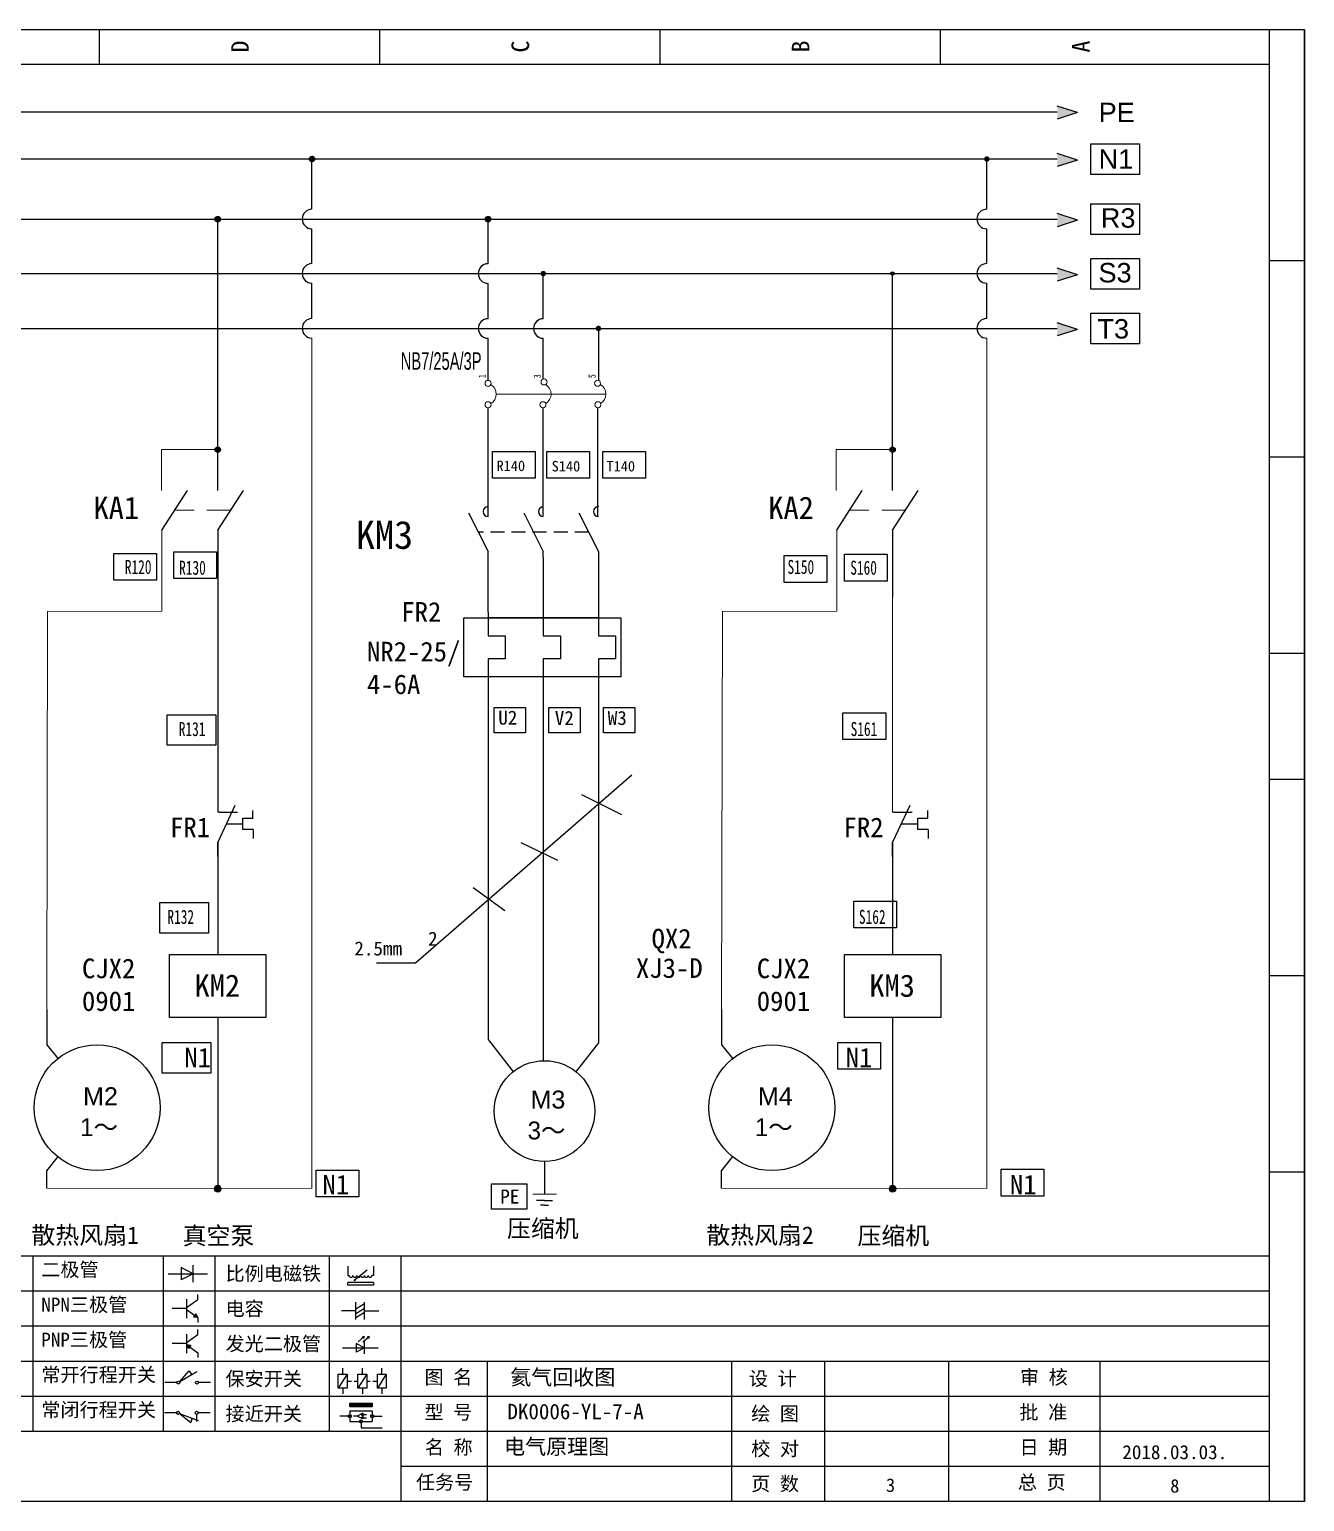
# Model space of a CAD drawing. Extents: x -21176 to 41123, y 80777 to 162275.
# Drawn here: x 39073.1 to 39255.1, y 81413.4 to 81623.4 of the extents above; entities that cross this region are included whole.
import ezdxf
from ezdxf.enums import TextEntityAlignment as Align

# ---------------------------------------------------------------- set-up
doc = ezdxf.new("R2010")
doc.units = 0
doc.header["$MEASUREMENT"] = 0
doc.linetypes.add('ACISOWELD', pattern=[3, 2, -1])
for name, color, linetype in [('MISC', 2, 'Continuous'), ('SYMS', 7, 'Continuous'), ('细实线层', 7, 'Continuous')]:
    doc.layers.add(name, color=color, linetype=linetype)
doc.styles.add('Standard_0.8', font='', dxfattribs={"width": 0.8})
doc.styles.add('样式 0', font='')
doc.styles.add('样式 2', font='')
doc.styles.add('样式 8', font='arial.ttf')
doc.styles.add('汉字', font='')
doc.styles.get('Standard_0.8').set_extended_font_data('SimSun')
doc.styles.get('样式 0').set_extended_font_data('KaiTi_GB2312')
doc.styles.get('样式 2').set_extended_font_data('NSimSun')
doc.styles.get('汉字').set_extended_font_data('新宋体')

# ---------------------------------------------------------------- blocks, each defined once
blk = doc.blocks.new('二极管')
at = {"linetype": 'ByBlock'}
for p, q in [((-1787.52, -776.77), (-1781.92, -776.77)), ((-1783.97, -776.77), (-1785.69, -775.9)), ((-1785.69, -775.9), (-1785.69, -777.65)), ((-1783.97, -776.77), (-1785.69, -777.65)), ((-1783.97, -777.99), (-1783.97, -775.56))]:
    blk.add_line(p, q, dxfattribs=at)
blk = doc.blocks.new('NPN三极管')
at = {"linetype": 'ByBlock'}
for p, q in [((-1785.73, -780.61), (-1785.73, -783.32)), ((-1785.73, -781.82), (-1784.15, -780.66)), ((-1784.15, -780.66), (-1784.15, -779.98)), ((-1785.73, -781.97), (-1787.81, -781.97)), ((-1785.73, -782.11), (-1784.15, -783.27)), ((-1784.41, -782.73), (-1784.74, -783.18)), ((-1784.15, -783.27), (-1784.74, -783.18)), ((-1784.15, -783.27), (-1784.41, -782.73)), ((-1784.15, -783.27), (-1784.15, -783.96))]:
    blk.add_line(p, q, dxfattribs=at)
blk = doc.blocks.new('PNP三极管')
at = {"linetype": 'ByBlock'}
for p, q in [((-1784.9, -785.38), (-1784.9, -788.09)), ((-1783.32, -785.43), (-1783.32, -784.75)), ((-1784.9, -786.74), (-1786.98, -786.74)), ((-1784.9, -786.59), (-1783.32, -785.43)), ((-1784.9, -786.88), (-1783.32, -788.04)), ((-1784.9, -786.88), (-1784.31, -786.97)), ((-1784.9, -786.88), (-1784.64, -787.42)), ((-1784.31, -786.97), (-1784.64, -787.42)), ((-1783.32, -788.04), (-1783.32, -788.73))]:
    blk.add_line(p, q, dxfattribs=at)
blk = doc.blocks.new('常开行程开关')
at = {"linetype": 'ByBlock'}
for p, q in [((-1785.89, -792.17), (-1784.52, -790.62)), ((-1785.89, -792.17), (-1783.43, -790.72)), ((-1784.52, -790.62), (-1784.19, -791.17)), ((-1786.29, -792.3), (-1788.01, -792.3)), ((-1781.48, -792.3), (-1783.21, -792.3))]:
    blk.add_line(p, q, dxfattribs=at)
for centre in [(-1786.07, -792.3), (-1783.42, -792.3)]:
    blk.add_circle(centre, 0.219, dxfattribs=at)
blk = doc.blocks.new('常闭行程开关')
at = {"linetype": 'ByBlock'}
for p, q in [((-1786.34, -796.62), (-1788.07, -796.62)), ((-1785.93, -796.72), (-1783.25, -797.7)), ((-1785.93, -796.72), (-1784.3, -798)), ((-1784.3, -798), (-1784.08, -797.4)), ((-1783.48, -796.84), (-1783.48, -797.85)), ((-1781.54, -796.62), (-1783.26, -796.62))]:
    blk.add_line(p, q, dxfattribs=at)
for centre in [(-1786.12, -796.62), (-1783.48, -796.62)]:
    blk.add_circle(centre, 0.219, dxfattribs=at)
blk = doc.blocks.new('电容')
at = {"linetype": 'ByBlock'}
for p, q in [((-1756.08, -782.99), (-1756.08, -780.56)), ((-1754.86, -780.79), (-1756.08, -781.55)), ((-1754.86, -782.99), (-1754.86, -780.56)), ((-1756.08, -781.77), (-1758.13, -781.77)), ((-1754.86, -781.44), (-1756.08, -782.2)), ((-1754.86, -781.99), (-1756.08, -782.75)), ((-1754.86, -781.77), (-1752.81, -781.77))]:
    blk.add_line(p, q, dxfattribs=at)
blk = doc.blocks.new('发光二极管')
at = {"linetype": 'ByBlock'}
for p, q in [((-1755.78, -785.92), (-1754.89, -785.14)), ((-1754.89, -785.14), (-1755.2, -785.22)), ((-1755.2, -785.22), (-1755.01, -785.43)), ((-1755.08, -785.92), (-1754.18, -785.14)), ((-1754.89, -785.14), (-1755.01, -785.43)), ((-1754.18, -785.14), (-1754.49, -785.22)), ((-1754.49, -785.22), (-1754.31, -785.43)), ((-1754.18, -785.14), (-1754.31, -785.43)), ((-1758.01, -786.77), (-1752.89, -786.77)), ((-1754.84, -786.77), (-1756.04, -786.16)), ((-1756.04, -786.16), (-1756.04, -787.39)), ((-1754.84, -786.77), (-1756.04, -787.39)), ((-1754.84, -787.63), (-1754.84, -785.92))]:
    blk.add_line(p, q, dxfattribs=at)
blk = doc.blocks.new('比例电磁阀')
at = {"linetype": 'ByBlock'}
for p, q in [((-1757.26, -775.38), (-1757.26, -776.71)), ((-1757.26, -776.71), (-1757.05, -776.71)), ((-1754.5, -775.98), (-1756.35, -777.44)), ((-1753.58, -776.71), (-1753.8, -776.71)), ((-1753.58, -775.38), (-1753.58, -776.71)), ((-1753.6, -777.73), (-1757.25, -777.73)), ((-1757.25, -778.13), (-1757.25, -777.73)), ((-1753.6, -778.13), (-1757.25, -778.13)), ((-1756.35, -777.44), (-1756.25, -777.25)), ((-1756.35, -777.44), (-1756.15, -777.38)), ((-1756.15, -777.38), (-1756.25, -777.25)), ((-1753.6, -777.73), (-1753.6, -778.13))]:
    blk.add_line(p, q, dxfattribs=at)
for centre in [(-1756.78, -776.71), (-1756.24, -776.71), (-1755.7, -776.71), (-1755.15, -776.71), (-1754.61, -776.71), (-1754.07, -776.71)]:
    blk.add_arc(centre, 0.271, 180, 0, dxfattribs=at)
blk = doc.blocks.new('保安开关')
at = {"linetype": 'ByBlock'}
for p, q in [((-1757.33, -790.79), (-1758.6, -792.81)), ((-1757.96, -790.79), (-1757.96, -789.97)), ((-1754.54, -790.79), (-1755.81, -792.81)), ((-1755.17, -790.79), (-1755.17, -789.97)), ((-1751.75, -790.79), (-1753.02, -792.81)), ((-1752.39, -790.79), (-1752.39, -789.97)), ((-1757.96, -792.81), (-1757.96, -793.62)), ((-1757.33, -791.8), (-1756.72, -791.8)), ((-1756.35, -791.8), (-1755.89, -791.8)), ((-1755.17, -792.81), (-1755.17, -793.62)), ((-1754.52, -791.8), (-1754.06, -791.8)), ((-1753.69, -791.8), (-1753.08, -791.8)), ((-1752.39, -792.81), (-1752.39, -793.62))]:
    blk.add_line(p, q, dxfattribs=at)
for points in [[(-1758.6, -790.79), (-1757.33, -790.79), (-1757.33, -792.81), (-1758.6, -792.81)], [(-1755.81, -790.79), (-1754.54, -790.79), (-1754.54, -792.81), (-1755.81, -792.81)], [(-1753.02, -790.79), (-1751.75, -790.79), (-1751.75, -792.81), (-1753.02, -792.81)]]:
    blk.add_lwpolyline(points, close=True, dxfattribs=at)
blk = doc.blocks.new('接近开关')
at = {"linetype": 'ByBlock'}
h = blk.add_hatch(dxfattribs=at)
h.set_pattern_fill('ANSI31', color=256, scale=0.01, style=0)
h.set_pattern_definition([(45, (-89.131516, -30.795668), (-0.0224506403, 0.0224506403), [])])
h.paths.add_polyline_path([(-1516.96, -1123.35), (-1516.96, -1122.85), (-1513.76, -1122.85), (-1513.76, -1123.35)])
for p, q in [((-1516.96, -1123.35), (-1516.96, -1122.85)), ((-1516.96, -1122.85), (-1513.76, -1122.85)), ((-1516.96, -1123.35), (-1513.76, -1123.35)), ((-1513.76, -1122.85), (-1513.76, -1123.35)), ((-1517.18, -1124.71), (-1518.36, -1124.71)), ((-1516.96, -1123.95), (-1513.76, -1123.95)), ((-1516.96, -1123.95), (-1516.96, -1125.47)), ((-1516.96, -1125.47), (-1513.76, -1125.47)), ((-1515.91, -1124.71), (-1516.45, -1124.71)), ((-1515.11, -1124.31), (-1515.91, -1124.71)), ((-1515.11, -1125.11), (-1515.91, -1124.71)), ((-1515.33, -1124.53), (-1515.17, -1124.53)), ((-1515.33, -1124.88), (-1515.17, -1124.88)), ((-1515.25, -1124.45), (-1515.25, -1124.61)), ((-1515.11, -1124.31), (-1515.11, -1125.11)), ((-1515.11, -1124.48), (-1514.58, -1124.48)), ((-1515.11, -1124.94), (-1514.58, -1124.94)), ((-1513.76, -1123.95), (-1513.76, -1125.47)), ((-1513.54, -1124.71), (-1512.36, -1124.71)), ((-1515.36, -1125.69), (-1515.36, -1126.36)), ((-1515.36, -1126.36), (-1512.36, -1126.36))]:
    blk.add_line(p, q, dxfattribs=at)
for centre in [(-1516.96, -1124.71), (-1515.36, -1125.47), (-1513.76, -1124.71)]:
    blk.add_circle(centre, 0.225, dxfattribs=at)
blk = doc.blocks.new('WDDOT')
blk.add_hatch(color=256).paths.add_polyline_path([(0.5, 0, 1), (-0.5, 0, 1)])
blk.add_circle((0, 0), 0.5)

msp = doc.modelspace()

# ---------------------------------------------------------------- hatches: boundary and pattern name
for points in [[(39113.817, 81604.9, 1), (39113.03, 81604.9, 1)], [(39210.113, 81604.9, 1), (39209.326, 81604.9, 1)], [(39219.756, 81605.682), (39222.674, 81604.746), (39219.756, 81603.811)], [(39100.362, 81596.318, 1), (39099.576, 81596.318, 1)], [(39138.935, 81596.318, 1), (39138.149, 81596.318, 1)], [(39219.756, 81597.116), (39222.674, 81596.181), (39219.756, 81595.245)], [(39219.756, 81589.32), (39222.674, 81588.384), (39219.756, 81587.449)], [(39146.81, 81588.556, 1), (39146.024, 81588.556, 1)], [(39154.684, 81580.726, 1), (39153.898, 81580.726, 1)], [(39219.756, 81581.523), (39222.674, 81580.588), (39219.756, 81579.653)], [(39100.362, 81563.438, 1), (39099.576, 81563.438, 1)], [(39196.658, 81563.438, 1), (39195.872, 81563.438, 1)]]:
    msp.add_hatch(color=256).paths.add_polyline_path(points)
at = {"lineweight": 0}
for points in [[(39100.469, 81458.007, 1), (39099.469, 81458.007, 1)], [(39196.765, 81458.007, 1), (39195.765, 81458.007, 1)]]:
    msp.add_hatch(color=256, dxfattribs=at).paths.add_polyline_path(points)
at = {"layer": 'MISC'}
msp.add_hatch(color=256, dxfattribs=at).paths.add_polyline_path([(39219.756, 81612.446), (39222.674, 81611.511), (39219.756, 81610.576)])

# ---------------------------------------------------------------- linework, layer by layer
at = {"linetype": 'ByBlock'}
for p, q in [((38958.058, 81623.381), (39255.058, 81623.381)), ((39255.058, 81623.381), (39255.058, 81413.381)), ((39255.058, 81413.381), (39255.058, 81623.381)), ((39250.058, 81448.381), (38963.058, 81448.381)), ((39250.058, 81443.381), (38963.058, 81443.381)), ((39250.058, 81438.381), (38963.058, 81438.381)), ((39250.058, 81433.381), (38963.058, 81433.381)), ((39250.058, 81428.381), (38963.058, 81428.381)), ((39250.058, 81423.381), (38963.058, 81423.381)), ((39250.058, 81418.381), (39126.082, 81418.381)), ((39255.058, 81413.381), (38958.058, 81413.381))]:
    msp.add_line(p, q, dxfattribs=at)
at = {"color": 0}
for p, q in [((39219.761, 81604.883, 550.938), (38984.057, 81604.883, 550.938)), ((39113.407, 81597.733, 550.938), (39113.407, 81604.9, 550.938)), ((39209.703, 81597.733, 550.938), (39209.703, 81604.9, 550.938)), ((39138.542, 81589.95, 550.938), (39138.542, 81596.318, 550.938)), ((39113.407, 81589.971, 550.938), (39113.407, 81594.945, 550.938)), ((39209.703, 81589.971, 550.938), (39209.703, 81594.945, 550.938)), ((39113.407, 81582.136, 550.938), (39113.407, 81587.183, 550.938)), ((39138.542, 81582.119, 550.938), (39138.542, 81587.162, 550.938)), ((39146.417, 81582.119, 550.938), (39146.417, 81588.556, 550.938)), ((39209.703, 81582.136, 550.938), (39209.703, 81587.183, 550.938))]:
    msp.add_line(p, q, dxfattribs=at)
for p, q in [((39222.674, 81604.746, 550.938), (39219.756, 81605.682, 550.938)), ((39222.674, 81604.746, 550.938), (39219.756, 81603.811, 550.938)), ((38984.057, 81596.318, 550.938), (39219.761, 81596.318, 550.938)), ((39222.674, 81596.181, 550.938), (39219.756, 81597.116, 550.938)), ((39222.674, 81596.181, 550.938), (39219.756, 81595.245, 550.938)), ((39222.674, 81588.384, 550.938), (39219.756, 81589.32, 550.938)), ((38984.057, 81588.556, 550.938), (39219.761, 81588.556, 550.938)), ((39222.674, 81588.384, 550.938), (39219.756, 81587.449, 550.938)), ((39222.674, 81580.588, 550.938), (39219.756, 81581.523, 550.938)), ((38984.057, 81580.721, 550.938), (39219.761, 81580.721, 550.938)), ((39222.674, 81580.588, 550.938), (39219.756, 81579.653, 550.938)), ((39091.998, 81551.933, 550.938), (39095.654, 81557.605, 550.938)), ((39099.969, 81551.933, 550.938), (39103.624, 81557.605, 550.938)), ((39188.294, 81551.933, 550.938), (39191.95, 81557.605, 550.938)), ((39196.265, 81551.933, 550.938), (39199.921, 81557.605, 550.938)), ((39135.765, 81554.438, 550.938), (39138.542, 81548.93, 550.938)), ((39143.64, 81554.438, 550.938), (39146.417, 81548.93, 550.938)), ((39151.515, 81554.438, 550.938), (39154.292, 81548.93, 550.938)), ((39138.542, 81536.9, 550.938), (39140.995, 81536.9, 550.938)), ((39140.995, 81536.9, 550.938), (39140.995, 81533.598, 550.938)), ((39146.417, 81536.9, 550.938), (39148.87, 81536.9, 550.938)), ((39148.87, 81536.9, 550.938), (39148.87, 81533.598, 550.938)), ((39154.291, 81536.899, 550.938), (39156.744, 81536.899, 550.938)), ((39156.744, 81536.899, 550.938), (39156.744, 81533.597, 550.938)), ((39140.995, 81533.598, 550.938), (39138.542, 81533.598, 550.938)), ((39148.87, 81533.598, 550.938), (39146.417, 81533.598, 550.938)), ((39156.744, 81533.597, 550.938), (39154.291, 81533.597, 550.938)), ((39102.415, 81512.681, 550.938), (39099.96, 81507.426, 550.938)), ((39100.194, 81511.723, 550.938), (39102.78, 81511.723, 550.938)), ((39198.712, 81512.681, 550.938), (39196.257, 81507.426, 550.938)), ((39196.49, 81511.723, 550.938), (39199.077, 81511.723, 550.938)), ((39103.556, 81509.228, 550.938), (39103.556, 81510.879, 550.938)), ((39103.556, 81510.879, 550.938), (39104.997, 81510.879, 550.938)), ((39199.852, 81509.228, 550.938), (39199.852, 81510.879, 550.938)), ((39199.852, 81510.879, 550.938), (39201.293, 81510.879, 550.938)), ((39099.969, 81507.426, 550.938), (39099.969, 81503.016, 550.938)), ((39099.969, 81507.426, 550.938), (39099.969, 81496.428, 550.938)), ((39105.025, 81509.228, 550.938), (39103.556, 81509.228, 550.938)), ((39105.025, 81507.958, 550.938), (39105.025, 81507.968, 550.938)), ((39196.265, 81507.426, 550.938), (39196.265, 81496.428, 550.938)), ((39196.265, 81507.426, 550.938), (39196.265, 81503.016, 550.938)), ((39201.322, 81509.228, 550.938), (39199.852, 81509.228, 550.938)), ((39201.322, 81507.958, 550.938), (39201.322, 81507.968, 550.938)), ((39099.969, 81506.808, 550.938), (39099.969, 81491.428, 550.938)), ((39196.265, 81506.808, 550.938), (39196.265, 81491.428, 550.938)), ((39099.969, 81482.428, 550.938), (39099.969, 81458.007, 550.938)), ((39196.265, 81482.428, 550.938), (39196.265, 81458.007, 550.938)), ((39146.602, 81461.909, 550.938), (39146.602, 81457.21, 550.938)), ((39146.602, 81456.337, 550.938), (39145.476, 81456.337, 550.938)), ((39146.602, 81455.643, 550.938), (39146.028, 81455.643, 550.938)), ((39146.602, 81456.337, 550.938), (39147.728, 81456.337, 550.938)), ((39146.602, 81455.643, 550.938), (39147.176, 81455.643, 550.938))]:
    msp.add_line(p, q)
at = {"color": 0, "ltscale": 2}
for p, q in [((39099.969, 81557.605, 550.938), (39099.969, 81596.318, 550.938)), ((39196.265, 81557.605, 550.938), (39196.265, 81588.556, 550.938)), ((39138.542, 81573.297, 550.938), (39138.542, 81579.331, 550.938)), ((39146.417, 81573.588, 550.938), (39146.417, 81579.331, 550.938)), ((39154.291, 81580.721, 550.938), (39154.291, 81573.379, 550.938)), ((39138.542, 81553.899, 550.938), (39138.542, 81569.378, 550.938)), ((39146.417, 81553.899, 550.938), (39146.417, 81569.443, 550.938)), ((39154.205, 81553.899, 550.938), (39154.205, 81569.443, 550.938)), ((39099.969, 81551.933, 550.938), (39099.96, 81511.723, 550.938)), ((39196.265, 81551.933, 550.938), (39196.265, 81542.388, 550.938)), ((39138.542, 81548.42, 550.938), (39138.542, 81548.93, 550.938)), ((39138.542, 81540.232, 550.938), (39138.542, 81548.42, 550.938)), ((39146.417, 81548.42, 550.938), (39146.417, 81548.93, 550.938)), ((39146.417, 81548.101, 550.938), (39146.417, 81548.42, 550.938)), ((39146.417, 81548.108, 550.938), (39146.417, 81536.9, 550.938)), ((39154.291, 81548.932, 550.938), (39154.291, 81548.42, 550.938)), ((39154.291, 81548.42, 550.938), (39154.291, 81536.899, 550.938)), ((39138.542, 81540.232, 550.938), (39138.542, 81536.9, 550.938)), ((39154.292, 81539.425, 550.938), (39138.543, 81539.425, 550.938)), ((39138.542, 81533.598, 550.938), (39138.543, 81516.85, 550.938)), ((39146.417, 81533.598, 550.938), (39146.418, 81516.85, 550.938)), ((39154.291, 81533.597, 550.938), (39154.291, 81516.85, 550.938)), ((39138.543, 81516.85, 550.938), (39138.543, 81499.291, 550.938)), ((39146.418, 81516.85, 550.938), (39146.418, 81499.291, 550.938)), ((39154.292, 81516.85, 550.938), (39154.292, 81499.291, 550.938)), ((39100.194, 81511.723, 550.938), (39099.96, 81511.723, 550.938)), ((39196.49, 81511.723, 550.938), (39196.257, 81511.723, 550.938)), ((39101.188, 81510.053, 550.938), (39103.556, 81510.053, 550.938)), ((39197.484, 81510.053, 550.938), (39199.852, 81510.053, 550.938)), ((39099.96, 81507.426, 550.938), (39099.96, 81506.808, 550.938)), ((39099.969, 81505.39, 550.938), (39099.969, 81507.426, 550.938)), ((39196.257, 81507.426, 550.938), (39196.257, 81506.808, 550.938)), ((39196.265, 81505.39, 550.938), (39196.265, 81507.426, 550.938)), ((39138.543, 81499.291, 550.938), (39138.543, 81479.306, 550.938)), ((39146.418, 81499.291, 550.938), (39146.418, 81476.273, 550.938)), ((39154.292, 81499.291, 550.938), (39154.292, 81478.834, 550.938))]:
    msp.add_line(p, q, dxfattribs=at)
at = {"lineweight": 0}
for p, q in [((39113.407, 81579.348, 550.938), (39113.407, 81458.022, 550.938)), ((39209.703, 81579.348, 550.938), (39209.703, 81458.022, 550.938)), ((39091.929, 81563.438, 550.938), (39091.929, 81557.605, 550.938)), ((39091.929, 81563.438, 550.938), (39100.068, 81563.438, 550.938)), ((39188.226, 81563.438, 550.938), (39196.364, 81563.438, 550.938)), ((39188.226, 81563.438, 550.938), (39188.226, 81557.605, 550.938)), ((39093.937, 81554.807, 550.938), (39096.582, 81554.807, 550.938)), ((39098.418, 81554.807, 550.938), (39101.87, 81554.807, 550.938)), ((39190.234, 81554.807, 550.938), (39192.878, 81554.807, 550.938)), ((39194.714, 81554.807, 550.938), (39198.166, 81554.807, 550.938)), ((39091.998, 81551.933, 550.938), (39091.998, 81540.376, 550.938)), ((39188.294, 81551.933, 550.938), (39188.294, 81540.376, 550.938)), ((39075.576, 81483.574, 550.938), (39075.676, 81540.376, 550.938)), ((39091.998, 81540.376, 550.938), (39075.676, 81540.343, 550.938)), ((39171.872, 81483.574, 550.938), (39171.972, 81540.376, 550.938)), ((39188.294, 81540.376, 550.938), (39171.972, 81540.343, 550.938)), ((39113.407, 81458.022, 550.938), (39075.564, 81458.064, 550.938)), ((39146.602, 81457.21, 550.938), (39144.912, 81457.21, 550.938)), ((39146.602, 81457.21, 550.938), (39148.292, 81457.21, 550.938)), ((39209.703, 81458.022, 550.938), (39171.86, 81458.064, 550.938))]:
    msp.add_line(p, q, dxfattribs=at)
at = {"color": 0, "lineweight": 0, "ltscale": 0.5}
msp.add_line((39139.7, 81571.371, 550.938), (39155.367, 81571.371, 550.938), dxfattribs=at)
at = {"linetype": 'ACISOWELD'}
msp.add_line((39152.903, 81551.684, 550.938), (39137.153, 81551.684, 550.938), dxfattribs=at)
at = {"linetype": 'Continuous', "lineweight": 0}
msp.add_line((39196.265, 81542.388, 550.938), (39196.257, 81511.723, 550.938), dxfattribs=at)
at = {"color": 0, "lineweight": -2}
for p, q in [((39159.048, 81516.99, 550.938), (39128.165, 81490.196, 550.938)), ((39151.886, 81514.264, 550.938), (39157.589, 81511.37, 550.938)), ((39143.197, 81507.391, 550.938), (39148.447, 81504.859, 550.938)), ((39136.408, 81500.971, 550.938), (39140.934, 81497.715, 550.938)), ((39128.165, 81490.196, 550.938), (39122.643, 81490.196, 550.938)), ((39073.555, 81448.381), (39073.555, 81423.381)), ((39092.174, 81448.381), (39092.174, 81423.381)), ((39099.534, 81448.381), (39099.534, 81423.381)), ((39115.844, 81448.381), (39115.844, 81423.381)), ((39126.082, 81448.381), (39126.082, 81413.466)), ((39138.403, 81433.381), (39138.403, 81413.466)), ((39173.274, 81433.381), (39173.274, 81413.381)), ((39186.538, 81433.381), (39186.538, 81413.381)), ((39204.23, 81433.381), (39204.23, 81413.381)), ((39225.841, 81433.381), (39225.841, 81413.381))]:
    msp.add_line(p, q, dxfattribs=at)
at = {"ltscale": 2}
for p, q in [((39104.996, 81510.879, 550.938), (39104.995, 81511.975, 550.938)), ((39201.292, 81510.879, 550.938), (39201.292, 81511.975, 550.938)), ((39105.025, 81509.228, 550.938), (39105.025, 81507.968, 550.938)), ((39201.322, 81509.228, 550.938), (39201.322, 81507.968, 550.938)), ((39075.576, 81483.574, 550.938), (39075.576, 81478.545, 550.938)), ((39171.872, 81483.574, 550.938), (39171.872, 81478.545, 550.938)), ((39075.576, 81479.339, 550.938), (39075.576, 81479.339, 550.938)), ((39075.576, 81478.545, 550.938), (39077.233, 81476.471, 550.938)), ((39138.543, 81479.306, 550.938), (39142.189, 81474.616, 550.938)), ((39154.292, 81478.834, 550.938), (39151.015, 81474.612, 550.938)), ((39171.872, 81479.339, 550.938), (39171.872, 81479.339, 550.938)), ((39171.872, 81478.545, 550.938), (39173.529, 81476.471, 550.938)), ((39152.34, 81476.276, 550.938), (39152.34, 81476.276, 550.938)), ((39075.564, 81460.571, 550.938), (39077.232, 81462.666, 550.938)), ((39171.86, 81460.571, 550.938), (39173.528, 81462.666, 550.938)), ((39075.564, 81458.064, 550.938), (39075.564, 81460.571, 550.938)), ((39075.576, 81460.586, 550.938), (39075.576, 81460.586, 550.938)), ((39171.86, 81458.064, 550.938), (39171.86, 81460.571, 550.938)), ((39171.872, 81460.586, 550.938), (39171.872, 81460.586, 550.938))]:
    msp.add_line(p, q, dxfattribs=at)
at = {"linetype": 'ByBlock'}
for points in [[(39083.058, 81623.381), (39083.058, 81618.381)], [(39123.058, 81623.381), (39123.058, 81618.381)], [(39163.058, 81623.381), (39163.058, 81618.381)], [(39203.058, 81623.381), (39203.058, 81618.381)], [(39250.058, 81413.381), (39250.058, 81623.381)], [(39250.058, 81618.381), (38958.058, 81618.381)], [(39255.058, 81590.381), (39250.058, 81590.381)], [(39255.058, 81562.381), (39250.058, 81562.381)], [(39255.058, 81534.381), (39250.058, 81534.381)], [(39255.058, 81516.381), (39250.058, 81516.381)], [(39255.058, 81488.381), (39250.058, 81488.381)], [(39255.058, 81460.381), (39250.058, 81460.381)]]:
    msp.add_lwpolyline(points, dxfattribs=at)
at = {"color": 1, "lineweight": -3, "elevation": 550.938}
for points in [[(39224.547, 81607.056), (39231.488, 81607.056), (39231.488, 81602.703), (39224.547, 81602.703)], [(39224.547, 81598.49), (39231.488, 81598.49), (39231.488, 81594.137), (39224.547, 81594.137)], [(39224.547, 81590.694), (39231.488, 81590.694), (39231.488, 81586.341), (39224.547, 81586.341)], [(39224.547, 81582.897), (39231.488, 81582.897), (39231.488, 81578.545), (39224.547, 81578.545)], [(39139.157, 81563.172), (39145.253, 81563.172), (39145.253, 81559.35), (39139.157, 81559.35)], [(39146.919, 81563.172), (39153.015, 81563.172), (39153.015, 81559.35), (39146.919, 81559.35)], [(39154.921, 81563.171), (39161.016, 81563.171), (39161.016, 81559.348), (39154.921, 81559.348)], [(39085.133, 81548.62), (39091.229, 81548.62), (39091.229, 81544.797), (39085.133, 81544.797)], [(39093.709, 81548.865), (39099.805, 81548.865), (39099.805, 81545.042), (39093.709, 81545.042)], [(39180.787, 81548.326), (39186.883, 81548.326), (39186.883, 81544.503), (39180.787, 81544.503)], [(39189.384, 81548.51), (39195.48, 81548.51), (39195.48, 81544.687), (39189.384, 81544.687)], [(39092.737, 81525.625), (39099.678, 81525.625), (39099.678, 81521.272), (39092.737, 81521.272)], [(39189.191, 81525.905), (39195.287, 81525.905), (39195.287, 81522.082), (39189.191, 81522.082)], [(39190.718, 81499.031), (39196.813, 81499.031), (39196.813, 81495.208), (39190.718, 81495.208)], [(39091.698, 81498.823), (39098.639, 81498.823), (39098.639, 81494.47), (39091.698, 81494.47)], [(39092.016, 81478.862), (39098.957, 81478.862), (39098.957, 81474.51), (39092.016, 81474.51)], [(39188.453, 81478.881), (39194.549, 81478.881), (39194.549, 81475.058), (39188.453, 81475.058)], [(39113.992, 81460.674), (39120.088, 81460.674), (39120.088, 81456.851), (39113.992, 81456.851)], [(39211.748, 81460.778), (39217.843, 81460.778), (39217.843, 81456.955), (39211.748, 81456.955)]]:
    msp.add_lwpolyline(points, close=True, dxfattribs=at)
at = {"color": 0, "ltscale": 2, "elevation": 550.938}
msp.add_lwpolyline([(39135.1, 81539.425), (39157.494, 81539.425), (39157.494, 81531.041), (39135.1, 81531.041)], close=True, dxfattribs=at)
at = {"color": 1, "ltscale": 2, "elevation": 550.938}
for points in [[(39139.404, 81526.654), (39143.864, 81526.654), (39143.864, 81523.058), (39139.404, 81523.058)], [(39147.211, 81526.654), (39151.671, 81526.654), (39151.671, 81523.058), (39147.211, 81523.058)], [(39155.018, 81526.654), (39159.479, 81526.654), (39159.479, 81523.058), (39155.018, 81523.058)], [(39139.05, 81458.701), (39144.073, 81458.701), (39144.073, 81455.097), (39139.05, 81455.097)]]:
    msp.add_lwpolyline(points, close=True, dxfattribs=at)
at = {"elevation": 550.938}
for points in [[(39093.103, 81491.428), (39106.834, 81491.428), (39106.834, 81482.428), (39093.103, 81482.428)], [(39189.4, 81491.428), (39203.13, 81491.428), (39203.13, 81482.428), (39189.4, 81482.428)]]:
    msp.add_lwpolyline(points, close=True, dxfattribs=at)
for centre, radius in [((39113.423, 81604.9, 550.938), 0.393), ((39099.969, 81596.318, 550.938), 0.393), ((39138.542, 81596.318, 550.938), 0.393), ((39099.969, 81563.438, 550.938), 0.393), ((39196.265, 81563.438, 550.938), 0.393), ((39082.748, 81469.566, 550.938), 8.979), ((39179.045, 81469.566, 550.938), 8.979), ((39146.602, 81469.092, 550.938), 7.183)]:
    msp.add_circle(centre, radius)
at = {"color": 0, "lineweight": 0}
for centre in [(39138.545, 81572.892, 550.938), (39146.525, 81573.089, 550.938), (39154.167, 81572.907, 550.938), (39138.545, 81569.85, 550.938), (39146.38, 81569.85, 550.938), (39154.213, 81569.85, 550.938)]:
    msp.add_circle(centre, 0.428, dxfattribs=at)
at = {"lineweight": 0}
for centre in [(39099.969, 81458.007, 550.938), (39196.265, 81458.007, 550.938)]:
    msp.add_circle(centre, 0.5, dxfattribs=at)
at = {"color": 0, "ltscale": 2}
for centre in [(39113.407, 81596.339, 550.938), (39209.703, 81596.339, 550.938), (39113.407, 81588.577, 550.938), (39138.542, 81588.556, 550.938), (39209.703, 81588.577, 550.938), (39113.407, 81580.742, 550.938), (39138.542, 81580.725, 550.938), (39146.417, 81580.725, 550.938), (39209.703, 81580.742, 550.938)]:
    msp.add_arc(centre, 1.394, 90, 270, dxfattribs=at)
at = {"color": 0, "lineweight": 0}
for centre in [(39138.12, 81571.371, 550.938), (39145.955, 81571.371, 550.938), (39153.788, 81571.371, 550.938)]:
    msp.add_arc(centre, 1.579, 301.18201, 58.81799, dxfattribs=at)
for centre in [(39138.543, 81554.603, 550.938), (39146.418, 81554.603, 550.938), (39154.292, 81554.603, 550.938)]:
    msp.add_arc(centre, 0.703, 90, 270)
at = {"layer": 'MISC'}
for p, q in [((39222.674, 81611.511, 550.938), (39219.756, 81612.446, 550.938)), ((38984.057, 81611.648, 550.938), (39219.761, 81611.648, 550.938)), ((39222.674, 81611.511, 550.938), (39219.756, 81610.576, 550.938))]:
    msp.add_line(p, q, dxfattribs=at)

# ---------------------------------------------------------------- block references
at = {"linetype": 'ByBlock'}
for name, p in [('二极管', (40880.427, 82222.655)), ('比例电磁阀', (40875.77, 82222.362)), ('NPN三极管', (40881.252, 82222.884)), ('电容', (40875.77, 82222.362)), ('PNP三极管', (40880.427, 82222.655)), ('发光二极管', (40875.77, 82222.073)), ('常开行程开关', (40880.427, 82222.655)), ('保安开关', (40875.77, 82222.362)), ('常闭行程开关', (40880.427, 82222.655)), ('接近开关', (40635.771, 82550.279))]:
    msp.add_blockref(name, p, dxfattribs=at)
at = {"layer": 'SYMS', "color": 0, "lineweight": -3, "xscale": 0.5, "yscale": 0.5, "zscale": 0.5}
for p in [(39113.423, 81604.9, 550.938), (39099.969, 81563.438, 550.938), (39196.265, 81563.438, 550.938)]:
    msp.add_blockref('WDDOT', p, dxfattribs=at)
at = {"layer": 'SYMS', "lineweight": -3, "xscale": 0.5, "yscale": 0.5, "zscale": 0.5}
for p in [(39113.423, 81604.9, 550.938), (39209.72, 81604.9, 550.938), (39099.969, 81596.318, 550.938), (39146.417, 81588.556, 550.938), (39196.265, 81588.556, 550.938), (39154.291, 81580.726, 550.938), (39099.969, 81563.438, 550.938), (39196.265, 81563.438, 550.938)]:
    msp.add_blockref('WDDOT', p, dxfattribs=at)

# ---------------------------------------------------------------- texts
at = {"linetype": 'ByBlock', "char_height": 2.5, "width": 5, "attachment_point": 1, "rotation": 90}
for s, insert in [('{\\fKaiTi_GB2312|b0|i0|c134|p0;D}', (39101.887, 81620.089)), ('{\\fKaiTi_GB2312|b0|i0|c134|p0;C}', (39141.887, 81620.089)), ('{\\fKaiTi_GB2312|b0|i0|c134|p0;B}', (39181.887, 81620.089)), ('{\\fKaiTi_GB2312|b0|i0|c134|p0;A}', (39221.887, 81620.089))]:
    msp.add_mtext(s, dxfattribs=dict(at, insert=insert))
at = {"attachment_point": 1}
for s, insert, char_height, width, style in [('N1', (39225.669, 81606.279, 550.938), 2.772, 4.96666, '样式 8'), ('R3', (39225.974, 81597.871, 550.938), 2.772, 4.96666, '样式 8'), ('S3', (39225.644, 81590.07, 550.938), 2.772, 4.96666, '样式 8'), ('T3', (39225.495, 81582.064, 550.938), 2.772, 4.96666, '样式 8'), ('KA1', (39082.239, 81556.745, 550.938), 3.185, 7.10735, '样式 0'), ('KA2', (39178.535, 81556.745, 550.938), 3.185, 7.10735, '样式 0'), ('\\pxqc;KM2', (39096.25, 81488.571, 550.938), 3.185, 7.31625, '样式 2'), ('\\pxqc;KM3', (39192.546, 81488.571, 550.938), 3.185, 7.31625, '样式 2'), ('{\\C2;M2}', (39080.748, 81472.482, 550.938), 2.56, 8.7428, '样式 8'), ('{\\C2;M3}', (39144.601, 81472.009, 550.938), 2.56, 8.7428, '样式 8'), ('{\\C2;M4}', (39177.044, 81472.482, 550.938), 2.56, 8.7428, '样式 8'), ('{\\fAIGDT|b0|i0|c2|p2;\\C2;1\\fSimSun|b0|i0|c134|p2;～}', (39080.333, 81468.072, 550.938), 2.56, 9.87863, '样式 8'), ('{\\fAIGDT|b0|i0|c2|p2;\\C2;3\\fSimSun|b0|i0|c134|p2;～}', (39144.187, 81467.598, 550.938), 2.56, 9.87863, '样式 8'), ('{\\fAIGDT|b0|i0|c2|p2;\\C2;1\\fSimSun|b0|i0|c134|p2;～}', (39176.63, 81468.072, 550.938), 2.56, 9.87863, '样式 8'), ('氦气回收图', (39141.693, 81432.226, 550.938), 2.2, 75.3177, '汉字'), ('{\\fKaiTi_GB2312|b0|i0|c134|p49;DK0006-YL-7-A}', (39141.308, 81427.322), 2.2, 75.3177, '汉字')]:
    msp.add_mtext(s, dxfattribs=dict(at, insert=insert, char_height=char_height, width=width, style=style))
for s, insert, char_height, width in [('{\\fSimSun|b0|i0|c134|p2;散热风扇1}', (39073.384, 81452.637, 550.938), 2.5, 47.49761), ('{\\fSimSun|b0|i0|c134|p2;真空泵}', (39094.961, 81452.554, 550.938), 2.5, 47.49761), ('\\pxi2.5488;{\\fSimSun|b0|i0|c134|p2;压缩机', (39134.87, 81453.594, 550.938), 2.5, 23.05006), ('{\\fSimSun|b0|i0|c134|p2;散热风扇2}', (39169.68, 81452.637, 550.938), 2.5, 47.49761), ('{\\fSimSun|b0|i0|c134|p2;压缩机}', (39191.258, 81452.554, 550.938), 2.5, 47.49761), ('{\\fKaiTi_GB2312|b0|i0|c134|p49;电气原理图}', (39140.825, 81422.329), 2.2, 75.3177), ('{\\fKaiTi_GB2312|b0|i0|c134|p49;2018.03.03.}', (39229.052, 81421.429, 550.938), 2, 60.2542), ('{\\fKaiTi_GB2312|b0|i0|c134|p49;3}', (39195.322, 81416.683), 1.92, 75.3177), ('{\\fKaiTi_GB2312|b0|i0|c134|p49;8}', (39235.886, 81416.579, 550.938), 1.92, 75.3177)]:
    msp.add_mtext(s, dxfattribs=dict(at, insert=insert, char_height=char_height, width=width))
at = {"char_height": 2, "attachment_point": 1, "style": '汉字'}
for s, insert in [('{\\fKaiTi_GB2312|b0|i0|c134|p49;二极管}', (39074.788, 81447.474)), ('{\\fKaiTi_GB2312|b0|i0|c134|p49;比例电磁铁}', (39101.077, 81446.902)), ('{\\fKaiTi_GB2312|b0|i0|c134|p49;NPN三极管}', (39074.788, 81442.474)), ('{\\fKaiTi_GB2312|b0|i0|c134|p49;电容}', (39101.077, 81441.902)), ('{\\fKaiTi_GB2312|b0|i0|c134|p49;PNP三极管}', (39074.788, 81437.474)), ('{\\fKaiTi_GB2312|b0|i0|c134|p49;发光二极管}', (39101.077, 81436.902)), ('{\\fKaiTi_GB2312|b0|i0|c134|p49;常开行程开关}', (39074.788, 81432.474)), ('{\\fKaiTi_GB2312|b0|i0|c134|p49;保安开关}', (39101.077, 81431.902)), ('{\\fKaiTi_GB2312|b0|i0|c134|p0;图 名}', (39129.476, 81432.137)), ('{\\fKaiTi_GB2312|b0|i0|c134|p0;设 计}', (39175.764, 81431.921)), ('{\\fKaiTi_GB2312|b0|i0|c134|p0;审 核}', (39214.444, 81432.131)), ('{\\fKaiTi_GB2312|b0|i0|c134|p49;常闭行程开关}', (39074.788, 81427.474)), ('{\\fKaiTi_GB2312|b0|i0|c134|p49;接近开关}', (39101.077, 81426.902)), ('{\\fKaiTi_GB2312|b0|i0|c134|p0;型 号}', (39129.476, 81427.137)), ('{\\fKaiTi_GB2312|b0|i0|c134|p0;绘 图}', (39176.093, 81426.921)), ('{\\fKaiTi_GB2312|b0|i0|c134|p0;批 准}', (39214.374, 81427.131)), ('{\\fKaiTi_GB2312|b0|i0|c134|p0;名 称}', (39129.527, 81422.137)), ('{\\fKaiTi_GB2312|b0|i0|c134|p0;校 对}', (39176.093, 81421.921)), ('{\\fKaiTi_GB2312|b0|i0|c134|p0;日 期}', (39214.374, 81422.131)), ('{\\fKaiTi_GB2312|b0|i0|c134|p0;任务号}', (39128.257, 81417.131)), ('{\\fKaiTi_GB2312|b0|i0|c134|p0;页 数}', (39176.093, 81416.921)), ('{\\fKaiTi_GB2312|b0|i0|c134|p0;总 页}', (39214.145, 81417.131))]:
    msp.add_mtext(s, dxfattribs=dict(at, insert=insert))
at = {"color": 0, "lineweight": 0, "style": '样式 8', "width": 0.6}
msp.add_attdef('NB7/25A/3P', text='', height=2.5, dxfattribs=at).set_placement((39137.609, 81574.833, 550.938), align=Align.RIGHT)
at = {"layer": 'MISC', "insert": (39225.669, 81612.932, 550.938), "char_height": 2.772, "width": 4.96666, "attachment_point": 1, "style": '样式 8'}
msp.add_mtext('PE', dxfattribs=at)
at = {"layer": 'MISC', "color": 0, "attachment_point": 1, "style": '样式 0'}
for s, insert, char_height, width in [('R140', (39139.746, 81561.879, 550.938), 1.5, 5.01683), ('S140', (39147.612, 81561.826, 550.938), 1.5, 5.01683), ('T140', (39155.435, 81561.827, 550.938), 1.5, 5.01683), ('KM3', (39119.679, 81553.286, 550.938), 4, 5.01683), ('{\\W0.7;R120}', (39086.704, 81547.701, 550.938), 2, 3.31882), ('{\\W0.7;R130}', (39094.453, 81547.599, 550.938), 2, 3.31882), ('{\\W0.7;S150}', (39181.272, 81547.701, 550.938), 2, 3.31882), ('{\\W0.7;S160}', (39190.222, 81547.599, 550.938), 2, 3.31882), ('FR2', (39126.156, 81541.696, 550.938), 2.8, 5.01683), ('NR2-25/\\P4-6A', (39121.262, 81536.027, 550.938), 2.8, 20.46786), ('U2', (39140.001, 81526.214, 550.938), 2, 5.01683), ('{\\W0.7;R131}', (39094.405, 81524.586, 550.938), 2, 3.31882), ('V2', (39148.065, 81526.161, 550.938), 2, 5.01683), ('W3', (39155.616, 81526.162, 550.938), 2, 5.01683), ('{\\W0.7;S161}', (39190.272, 81524.586, 550.938), 2, 3.31882), ('FR1', (39093.151, 81510.957, 550.938), 2.8, 5.01683), ('FR2', (39189.265, 81510.957, 550.938), 2.8, 5.19899), ('{\\W0.7;R132}', (39092.773, 81497.791, 550.938), 2, 3.31882), ('{\\W0.7;S162}', (39191.46, 81497.791, 550.938), 2, 3.31882), ('QX2', (39161.873, 81495.083, 550.938), 2.8, 5.01683), ('2.5mm', (39119.46, 81493.282, 550.938), 2, 5.01683), ('2', (39129.975, 81494.665, 550.938), 2, 5.01683), ('CJX2\\P0901', (39080.589, 81490.837, 550.938), 2.8, 7.9311), ('XJ3-D', (39159.642, 81490.887, 550.938), 2.8, 11.34988), ('CJX2\\P0901', (39176.885, 81490.837, 550.938), 2.8, 7.9311), ('N1', (39095.205, 81478.113, 550.938), 2.8, 5.01683), ('N1', (39189.58, 81478.113, 550.938), 2.8, 5.01683), ('N1', (39114.909, 81459.986, 550.938), 2.8, 5.01683), ('N1', (39213.004, 81459.986, 550.938), 2.8, 5.01683), ('PE', (39140.288, 81457.893, 550.938), 2, 5.01683)]:
    msp.add_mtext(s, dxfattribs=dict(at, insert=insert, char_height=char_height, width=width))
at = {"layer": '细实线层', "color": 0, "lineweight": 0, "style": 'Standard_0.8', "width": 0.8}
for s, p in [('1', (39138.217, 81573.632, 550.938)), ('3', (39146.052, 81573.632, 550.938)), ('5', (39153.885, 81573.632, 550.938))]:
    msp.add_text(s, height=1, rotation=90, dxfattribs=at).set_placement(p)

doc.saveas('drawing.dxf')
